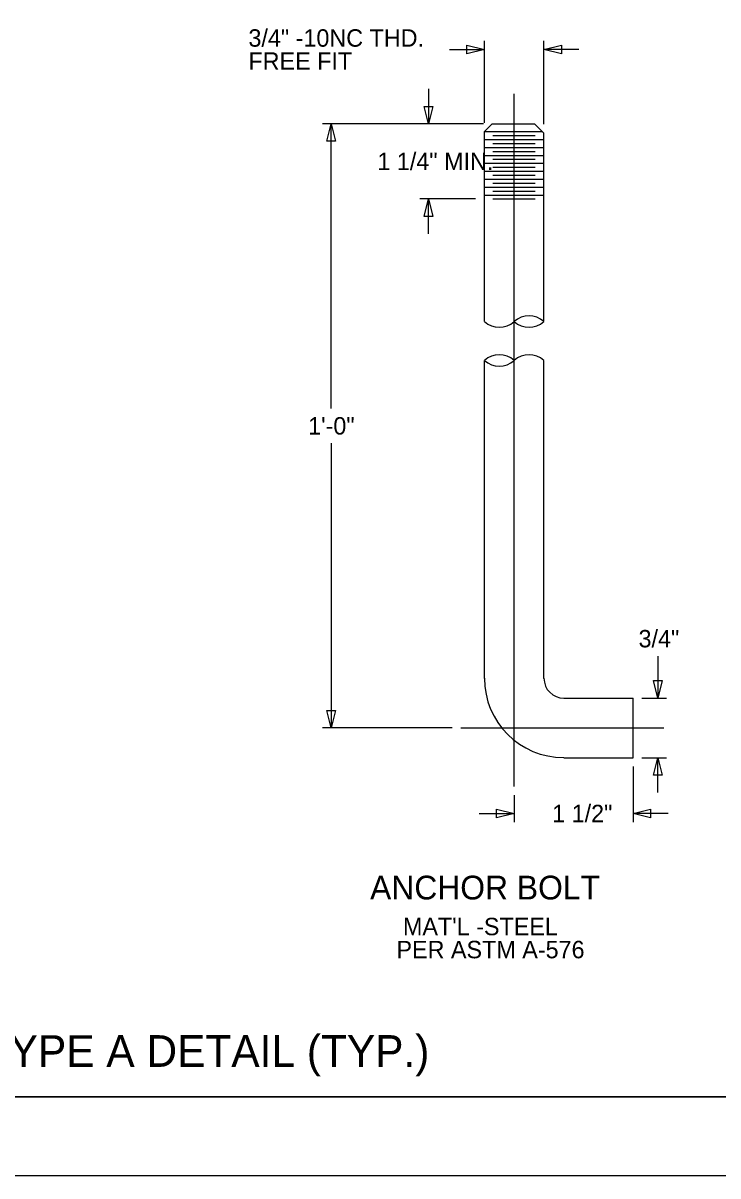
# Model space of a CAD drawing. Extents: x 507907 to 706396, y 496048 to 704964.
# Drawn here: x 705726.6 to 705858, y 704011.8 to 704230 of the extents above; entities that cross this region are included whole.
import ezdxf

# ---------------------------------------------------------------- set-up
doc = ezdxf.new("R2010")
doc.units = 0
doc.layers.add('1', color=7, linetype='Continuous')
doc.layers.add('41', color=7, linetype='Continuous')

msp = doc.modelspace()

# ---------------------------------------------------------------- linework, layer by layer
at = {"layer": '1'}
for p, q in [((705810.53, 704225.81), (705813.83, 704224.98)), ((705810.53, 704224.16), (705810.53, 704225.81)), ((705813.83, 704211.1), (705813.83, 704226.63)), ((705825.08, 704210.83), (705825.08, 704226.63)), ((705825.08, 704224.98), (705828.38, 704225.81)), ((705828.38, 704225.81), (705828.38, 704224.16)), ((705807.23, 704224.98), (705813.83, 704224.98)), ((705813.83, 704224.98), (705810.53, 704224.16)), ((705831.68, 704224.98), (705825.08, 704224.98)), ((705828.38, 704224.16), (705825.08, 704224.98)), ((705803.27, 704217.52), (705803.27, 704210.92)), ((705819.44, 704085.52), (705819.44, 704216.62)), ((705803.27, 704210.92), (705802.44, 704214.22)), ((705802.44, 704214.22), (705804.09, 704214.22)), ((705804.09, 704214.22), (705803.27, 704210.92)), ((705812, 704210.92), (705783.2, 704210.92)), ((705784.03, 704207.62), (705784.85, 704210.92)), ((705784.85, 704157.07), (705784.85, 704210.92)), ((705784.85, 704210.92), (705785.68, 704207.62)), ((705813.65, 704210.92), (705801.62, 704210.92)), ((705813.83, 704209.45), (705815.3, 704210.92)), ((705815.3, 704210.92), (705823.31, 704210.92)), ((705825.08, 704209.18), (705823.31, 704210.92)), ((705813.83, 704209.45), (705824.8, 704209.45)), ((705813.83, 704173.51), (705813.83, 704209.45)), ((705813.83, 704207.95), (705825.08, 704207.95)), ((705815.42, 704208.7), (705823.4, 704208.7)), ((705825.08, 704173.51), (705825.08, 704209.18)), ((705785.68, 704207.62), (705784.03, 704207.62)), ((705813.83, 704206.45), (705825.08, 704206.45)), ((705815.42, 704207.2), (705823.4, 704207.2)), ((705815.42, 704205.7), (705823.4, 704205.7)), ((705813.83, 704204.95), (705825.08, 704204.95)), ((705813.83, 704203.45), (705825.08, 704203.45)), ((705815.42, 704204.2), (705823.4, 704204.2)), ((705813.83, 704201.95), (705825.08, 704201.95)), ((705815.42, 704202.7), (705823.4, 704202.7)), ((705813.83, 704200.45), (705825.08, 704200.45)), ((705815.42, 704201.2), (705823.4, 704201.2)), ((705815.42, 704199.7), (705823.4, 704199.7)), ((705813.83, 704198.95), (705825.08, 704198.95)), ((705813.83, 704197.45), (705825.08, 704197.45)), ((705815.42, 704198.2), (705823.4, 704198.2)), ((705812.12, 704196.7), (705801.62, 704196.7)), ((705802.44, 704193.4), (705803.27, 704196.7)), ((705803.27, 704190.1), (705803.27, 704196.7)), ((705803.27, 704196.7), (705804.09, 704193.4)), ((705815.42, 704196.7), (705823.4, 704196.7)), ((705804.09, 704193.4), (705802.44, 704193.4)), ((705813.83, 704105.98), (705813.83, 704166.16)), ((705825.08, 704105.98), (705825.08, 704166.16)), ((705784.85, 704150.47), (705784.85, 704096.62)), ((705846.62, 704110.2), (705846.62, 704102.26)), ((705846.62, 704102.26), (705845.79, 704105.56)), ((705845.79, 704105.56), (705847.44, 704105.56)), ((705847.44, 704105.56), (705846.62, 704102.26)), ((705828.83, 704102.26), (705841.94, 704102.26)), ((705841.94, 704090.98), (705841.94, 704102.26)), ((705843.59, 704102.26), (705848.27, 704102.26)), ((705784.85, 704096.62), (705784.03, 704099.92)), ((705784.03, 704099.92), (705785.68, 704099.92)), ((705785.68, 704099.92), (705784.85, 704096.62)), ((705807.74, 704096.62), (705783.2, 704096.62)), ((705809.39, 704096.62), (705847.76, 704096.62)), ((705828.83, 704090.98), (705841.94, 704090.98)), ((705843.59, 704090.98), (705848.27, 704090.98)), ((705845.79, 704087.68), (705846.62, 704090.98)), ((705846.62, 704084.38), (705846.62, 704090.98)), ((705846.62, 704090.98), (705847.44, 704087.68)), ((705841.94, 704089.33), (705841.94, 704078.77)), ((705847.44, 704087.68), (705845.79, 704087.68)), ((705819.44, 704083.87), (705819.44, 704078.77)), ((705816.14, 704081.25), (705819.44, 704080.42)), ((705816.14, 704079.6), (705816.14, 704081.25)), ((705841.94, 704080.42), (705845.24, 704081.25)), ((705845.24, 704081.25), (705845.24, 704079.6)), ((705812.84, 704080.42), (705819.44, 704080.42)), ((705819.44, 704080.42), (705816.14, 704079.6)), ((705848.54, 704080.42), (705841.94, 704080.42)), ((705845.24, 704079.6), (705841.94, 704080.42)), ((705403.15, 704026.83), (706393.15, 704026.83)), ((706396.15, 704011.83), (705347.97, 704011.83))]:
    msp.add_line(p, q, dxfattribs=at)
for centre, radius, start, end in [((705816.64, 704176.63), 4.2, 227.9329, 312.0671), ((705822.26, 704170.39), 4.2, 47.9329, 132.0671), ((705822.26, 704176.63), 4.2, 227.9329, 312.0671), ((705816.64, 704163.03), 4.2, 47.9329, 132.0671), ((705822.26, 704163.03), 4.2, 47.9329, 132.0671), ((705816.64, 704169.26), 4.2, 227.9329, 312.0671), ((705828.83, 704106), 15, 180, 270), ((705828.83, 704106), 3.75, 180, 270)]:
    msp.add_arc(centre, radius, start, end, dxfattribs=at)
at = {"layer": '41'}
for points in [[(705347.97, 704671.83), (706396.15, 704671.83), (706396.15, 704011.83), (705347.97, 704011.83)], [(705403.15, 704656.83), (706393.15, 704656.83), (706393.15, 704026.83), (705403.15, 704026.83)]]:
    msp.add_lwpolyline(points, close=True, dxfattribs=at)

# ---------------------------------------------------------------- texts
at = {"layer": '1'}
for s, height, p in [('3/4" -10NC THD.', 3.3, (705769.21, 704225.51)), ('FREE FIT', 3.3, (705769.21, 704221.15)), ('1 1/4" MIN.', 3.3, (705793.59, 704202.16)), ('1\'-0"', 3.3, (705780.5, 704152.12)), ('3/4"', 3.3, (705842.97, 704111.85)), ('1 1/2"', 3.3, (705826.64, 704078.77)), (' ANCHOR BOLT', 4.5, (705790.54, 704064.15)), (" MAT'L -STEEL", 3.3, (705797.2, 704057.38)), ('PER ASTM A-576', 3.3, (705797.2, 704053.02))]:
    msp.add_text(s, height=height, dxfattribs=at).set_placement(p)
msp.add_text('FOUNDATION ITS TYPE A DETAIL (TYP.)', height=6, rotation=0.0069, dxfattribs=at).set_placement((705649.18, 704032.46))

doc.saveas('drawing.dxf')
